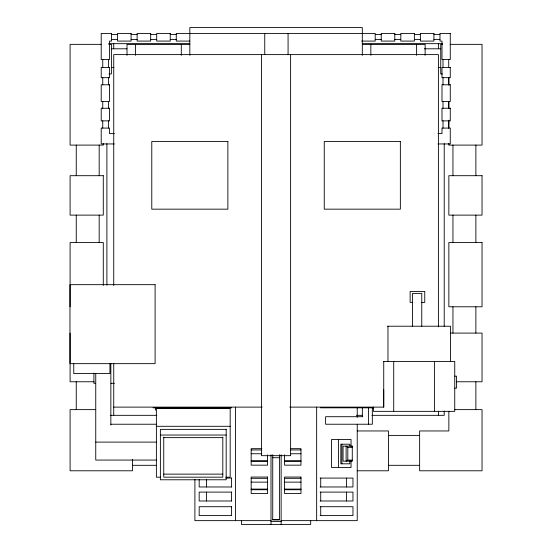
<?xml version="1.0" encoding="UTF-8"?>
<svg xmlns="http://www.w3.org/2000/svg" width="552" height="552" viewBox="0 0 552 552"><rect width="100%" height="100%" fill="white"/><g stroke="black" fill="none" stroke-linecap="round" stroke-linejoin="round"><path stroke-width="0.83" d="M289.765 407.121L383.716 407.121L383.743 361.436M352.273 460.12L347.822 460.12L346.118 461.161L346.118 446.113L347.822 447.341L352.273 447.341M111.518 34.562L117.541 34.562M131.093 34.562L137.124 34.562M150.668 34.562L156.699 34.562M170.251 34.562L176.274 34.562M375.208 34.562L381.232 34.562M394.783 34.562L400.807 34.562M414.359 34.562L420.389 34.562M433.934 34.562L439.965 34.562M111.518 39.399L117.541 39.399M131.093 39.399L137.124 39.399M150.668 39.399L156.699 39.399M170.251 39.399L176.274 39.399M375.208 39.399L381.232 39.399M394.783 39.399L400.807 39.399M414.359 39.399L420.389 39.399M433.934 39.399L439.965 39.399M189.826 41.083L176.274 41.083L176.274 33.41L375.208 33.41L375.208 41.083L361.657 41.083M108.599 43.67L189.826 43.67M362.312 43.67L442.559 43.67M101.071 44.353L70.097 44.353L70.097 145.1L103.286 145.1L103.286 143.382M108.813 44.353L111.394 44.353L111.394 73.947L108.958 73.947M189.826 44.353L127.008 44.353L127.008 55.345M362.312 44.353L425.13 44.353L425.13 55.345M442.462 44.353L440.744 44.353L440.744 73.947L442.366 73.947M450.204 44.353L482.034 44.353L482.034 145.1L448.852 145.1L448.852 143.382M111.394 48.797L126.912 48.797M424.357 48.797L440.744 48.797M111.394 67.447L113.981 67.447M438.157 67.447L440.744 67.447M114.354 133.618L109.496 133.618L109.496 128.092L101.209 128.092L101.209 143.941L114.326 143.941M437.936 133.618L441.986 133.618L441.986 128.092L450.266 128.092L450.266 143.941L437.971 143.941M412.717 302.379L410.129 302.379L410.129 291.435L424.757 291.435L424.757 302.379L421.314 302.379M387.538 326.218L450.522 326.218L450.522 361.436M450.549 333.091L482.034 333.091L482.034 381.763L456.352 381.763M383.543 361.436L454.744 361.436L454.744 411.35L373.373 411.35L373.373 407.052M454.855 376.16L456.525 376.16L456.525 388.125L454.855 388.125M94.088 381.763L70.097 381.763L70.097 333.091M95.606 383.302L93.902 383.302L93.902 373.055M110.993 383.302L114.416 383.302M113.733 407.121L262.172 407.121M153.049 407.811L231.681 407.811M320.457 407.811L373.78 407.811M95.786 409.625L70.097 409.625L70.097 470.787L132.501 470.787L132.501 459.333M454.648 409.625L482.034 409.625L482.034 470.787L419.637 470.787L419.637 430.953L448.852 430.953L448.852 411.33M110.31 415.332L156.802 415.332M356.447 415.332L362.623 415.332M371.931 415.332L444.215 415.332L444.215 411.019M362.74 416.705L325.604 416.705L325.604 424.233L372.331 424.233L372.331 407.272M110.849 424.233L156.382 424.233M156.382 426.289L230.177 426.289M357.234 430.953L388.435 430.953L388.435 470.787L357.234 470.787M160.377 435.038L226.182 435.038M388.435 435.397L419.637 435.397M163.751 437.639L222.808 437.639M95.751 442.104L156.382 442.104M261.834 448.666L251.167 448.666L251.167 465.163L267.575 465.163L267.575 454.8M290.304 448.666L300.971 448.666L300.971 465.163L284.563 465.163L284.563 454.8M251.167 449.949L261.834 449.949M290.304 449.949L300.971 449.949M251.167 453.751L261.834 453.751M290.304 453.751L300.971 453.751M272.543 457.725L279.367 457.725M156.382 460.064L95.751 460.064L95.751 373.704M251.167 460.72L267.575 460.72M284.563 460.72L300.971 460.72M251.167 461.362L267.575 461.362M284.563 461.362L300.971 461.362M132.501 465.315L156.112 465.315M388.435 465.315L419.637 465.315M163.751 474.127L222.808 474.127M160.666 477.197L156.382 477.197L156.382 408.425L230.177 408.425L230.177 477.197L225.892 477.197M225.892 478.08L231.771 478.08M320.098 478.08L352.963 478.08L352.963 486.974L320.098 486.974M251.167 478.329L267.575 478.329M284.563 478.329L300.971 478.329M251.167 482.131L267.575 482.131M284.563 482.131L300.971 482.131M231.771 486.974L199.175 486.974L199.175 479.702M251.167 489.1L267.575 489.1M284.563 489.1L300.971 489.1M251.167 489.734L267.575 489.734M284.563 489.734L300.971 489.734M231.771 492.101L199.175 492.101L199.175 500.988L231.771 500.988M320.098 492.101L352.963 492.101L352.963 500.988L320.098 500.988M231.771 506.708L199.175 506.708L199.175 515.596L231.771 515.596M320.098 506.708L352.963 506.708L352.963 515.596L320.098 515.596M272.729 519.556L279.402 519.556M270.998 520.639L194.897 520.639L194.897 479.364M281.14 520.639L357.234 520.639L357.234 424.322M270.998 521.55L281.14 521.55M475.879 145.1L475.879 175.695M475.879 215.121L475.879 242.535M475.879 306.781L475.879 333.091M475.879 381.763L475.879 409.625M452.95 145.1L452.95 175.695M452.95 215.121L452.95 242.535M452.95 306.781L452.95 333.091M448.852 77.377L448.852 85.091M448.852 101.375L448.852 108.233M448.852 120.239L448.852 127.954M448.735 59.526L448.735 67.454M448.735 77.673L448.735 84.78M448.735 101.43L448.735 108.254M448.735 120.867L448.735 128.092M444.215 143.699L444.215 326.508M443.008 59.526L443.008 67.454M443.008 77.673L443.008 84.78M443.008 101.43L443.008 108.254M443.008 120.867L443.008 128.092M438.405 43.67L438.405 48.721M438.405 326.881L438.405 54.614L113.733 54.614L113.733 285.508M438.405 411.226L438.405 415.332M434.403 361.436L434.403 411.35M421.762 326.218L421.762 293.395L412.53 293.395L412.53 326.218M416.601 44.353L416.601 55.345M393.714 361.436L393.714 411.35M387.966 326.218L387.966 361.436M383.716 389.809L383.716 407.121M370.841 44.353L370.841 55.345M368.515 407.272L368.515 424.233M362.34 407.3L362.34 416.705M362.312 55.345L362.312 27.6L189.826 27.6L189.826 55.345M357.234 407.983L357.234 417.443M351.044 446.271L351.044 439.475L331.573 439.475L331.573 467.509L351.044 467.509L351.044 460.713M349.823 445.906L349.823 444.201L340.825 444.201L340.825 463.811L349.823 463.811L349.823 460.402M347.822 447.341L347.822 460.12M346.421 478.08L346.421 486.974M346.421 492.101L346.421 500.988M341.895 444.201L341.895 463.811M338.528 439.475L338.528 467.509M320.726 478.08L320.726 486.974M320.726 492.101L320.726 500.988M320.726 506.708L320.726 515.596M316.655 407.121L316.655 520.639M310.693 520.639L310.693 524.4L241.438 524.4L241.438 520.639M290.607 54.614L290.607 455.676L261.524 455.676L261.524 54.614M288.075 33.41L288.075 54.614M281.14 454.738L281.14 524.4M279.402 454.71L279.402 519.943L272.729 519.943L272.729 454.71M270.998 454.738L270.998 524.4M264.746 33.41L264.746 54.614M235.483 407.121L235.483 520.639M231.412 478.08L231.412 486.974M231.412 492.101L231.412 500.988M231.412 506.708L231.412 515.596M222.808 437.122L222.808 477.176L163.751 477.176L163.751 437.122M206.586 479.702L206.586 486.974M206.586 492.101L206.586 500.988M181.297 44.353L181.297 55.345M155.554 407.859L155.554 410.198M135.537 44.353L135.537 55.345M113.733 43.67L113.733 48.721M113.733 363.409L113.733 415.332M110.849 363.444L110.849 425.074M109.938 363.658L109.938 373.573L73.761 373.573L73.761 363.658M108.468 59.526L108.468 67.454M108.468 77.673L108.468 84.78M108.468 101.43L108.468 108.254M108.468 120.867L108.468 128.092M106.895 143.699L106.895 285.122M103.286 285.363L103.286 242.535L70.097 242.535L70.097 306.781M102.748 59.526L102.748 67.454M102.748 77.673L102.748 84.78M102.748 101.43L102.748 108.254M102.748 120.867L102.748 128.092M99.181 145.1L99.181 175.695M99.181 215.121L99.181 242.535M76.252 145.1L76.252 175.695M76.252 215.121L76.252 242.535M76.252 381.763L76.252 409.625M111.518 33.41L101.209 33.41L101.209 59.526L109.496 59.526L109.496 41.083L111.518 41.083L111.518 33.41M131.093 33.41L117.541 33.41L117.541 41.083L131.093 41.083L131.093 33.41M150.668 33.41L137.124 33.41L137.124 41.083L150.668 41.083L150.668 33.41M170.251 33.41L156.699 33.41L156.699 41.083L170.251 41.083L170.251 33.41M394.783 33.41L381.232 33.41L381.232 41.083L394.783 41.083L394.783 33.41M414.359 33.41L400.807 33.41L400.807 41.083L414.359 41.083L414.359 33.41M433.934 33.41L420.389 33.41L420.389 41.083L433.934 41.083L433.934 33.41M450.266 33.41L439.965 33.41L439.965 41.083L441.986 41.083L441.986 59.526L450.266 59.526L450.266 33.41M109.496 67.454L101.209 67.454L101.209 77.673L109.496 77.673L109.496 67.454M450.266 67.454L441.986 67.454L441.986 77.673L450.266 77.673L450.266 67.454M109.496 84.78L101.209 84.78L101.209 101.43L109.496 101.43L109.496 84.78M450.266 84.78L441.986 84.78L441.986 101.43L450.266 101.43L450.266 84.78M109.496 108.254L101.209 108.254L101.209 120.867L109.496 120.867L109.496 108.254M450.266 108.254L441.986 108.254L441.986 120.867L450.266 120.867L450.266 108.254M227.872 141.464L151.779 141.464L151.779 209.167L227.872 209.167L227.872 141.464M400.359 141.464L324.259 141.464L324.259 209.167L400.359 209.167L400.359 141.464M103.286 175.695L70.097 175.695L70.097 215.121L103.286 215.121L103.286 175.695M482.034 175.695L448.852 175.695L448.852 215.121L482.034 215.121L482.034 175.695M482.034 242.535L448.852 242.535L448.852 306.781L482.034 306.781L482.034 242.535M155.098 284.673L69.966 284.673L69.966 363.658L155.098 363.658L155.098 284.673M226.182 429.373L160.377 429.373L160.377 479.778L226.182 479.778L226.182 429.373M352.273 446.113L343.061 446.113L343.061 461.161L352.273 461.161L352.273 446.113M267.575 477.045L251.167 477.045L251.167 493.543L267.575 493.543L267.575 477.045M300.971 477.045L284.563 477.045L284.563 493.543L300.971 493.543L300.971 477.045"/></g></svg>
